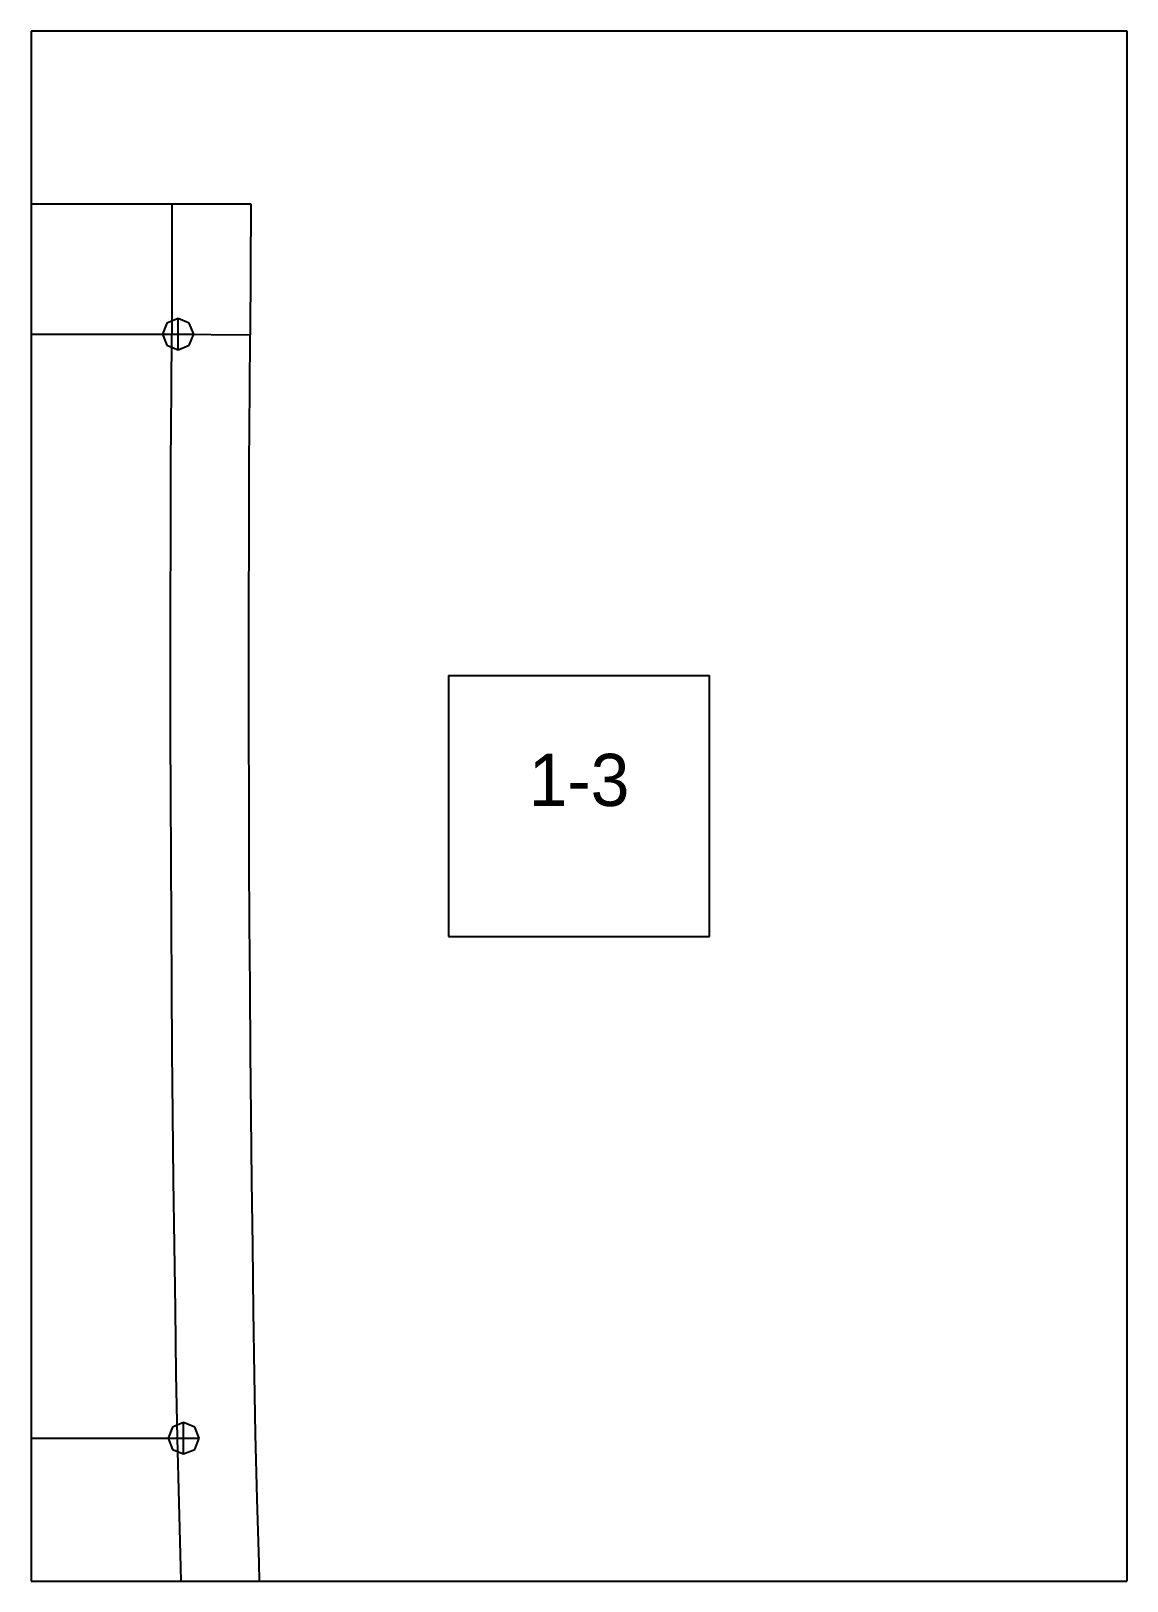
# Paper-space layout 'Plan 1-3' of a CAD drawing. Header units: metres, sheet in millimetres. Extents: x 0 to 210, y 0 to 297.
# The model-space entities are those that its viewports show. They can reach past a viewport. Long polylines and large blocks are cut down to what shows.
import ezdxf
from ezdxf.enums import TextEntityAlignment as Align

# ---------------------------------------------------------------- set-up
doc = ezdxf.new("R2010")
doc.units = ezdxf.units.M
for name, color, linetype in [('default', 7, 'Continuous'), ('TEXTLAYER', 7, 'Continuous'), ('VIEWPORTS', 7, 'Continuous')]:
    doc.layers.add(name, color=color, linetype=linetype)

msp = doc.modelspace()

# ---------------------------------------------------------------- linework, layer by layer
at = {"color": 9}
for p, q in [((210, 0), (420, 0)), ((420, 0), (420, -297)), ((420, 0), (630, 0)), ((420, 0), (420, -297)), ((630, 0), (630, -297)), ((630, 0), (840, 0)), ((630, 0), (630, -297)), ((500, -123.5), (550, -123.5)), ((500, -123.5), (500, -173.5)), ((550, -173.5), (550, -123.5)), ((500, -173.5), (550, -173.5)), ((210, -297), (420, -297)), ((210, -297), (420, -297)), ((420, -297), (630, -297)), ((420, -297), (420, -594)), ((420, -297), (630, -297)), ((420, -297), (420, -594)), ((630, -297), (840, -297)), ((630, -297), (630, -594)), ((630, -297), (840, -297)), ((630, -297), (630, -594))]:
    msp.add_line(p, q, dxfattribs=at)
at = {"layer": 'default', "color": 7, "linetype": 'Continuous'}
for p, q in [((66.11, -33.1), (462.14, -33.1)), ((446.97, -33.1), (446.97, -58.1)), ((462.14, -33.1), (461.97, -58.2)), ((446.05, -55.99), (445.17, -58.11)), ((448.17, -55.11), (446.05, -55.99)), ((450.29, -55.99), (448.17, -55.11)), ((448.17, -61.11), (448.17, -55.11)), ((451.17, -58.11), (450.29, -55.99)), ((81.27, -58.1), (446.97, -58.1)), ((445.17, -58.11), (446.05, -60.23)), ((445.17, -58.11), (451.17, -58.11)), ((446.9, -68.61), (446.97, -58.1)), ((446.97, -58.1), (461.97, -58.2)), ((450.29, -60.23), (451.17, -58.11)), ((461.9, -68.69), (461.97, -58.2)), ((446.05, -60.23), (448.17, -61.11)), ((448.17, -61.11), (450.29, -60.23)), ((446.82, -82.95), (446.9, -68.61)), ((461.82, -83.01), (461.9, -68.69)), ((446.77, -97), (446.82, -82.95)), ((461.77, -97.03), (461.82, -83.01)), ((446.75, -110.03), (446.77, -97)), ((461.75, -110.03), (461.77, -97.03)), ((446.74, -122.5), (446.75, -110.03)), ((461.74, -122.51), (461.75, -110.03)), ((446.75, -134.85), (446.74, -122.5)), ((461.75, -134.89), (461.74, -122.51)), ((446.78, -146.31), (446.75, -134.85)), ((461.78, -146.37), (461.75, -134.89)), ((446.83, -158.71), (446.78, -146.31)), ((461.83, -158.79), (461.78, -146.37)), ((446.89, -170.85), (446.83, -158.71)), ((461.89, -170.95), (461.83, -158.79)), ((446.98, -183.08), (446.89, -170.85)), ((461.98, -183.2), (461.89, -170.95)), ((447.08, -195.56), (446.98, -183.08)), ((462.08, -195.7), (461.98, -183.2)), ((447.2, -207.64), (447.08, -195.56)), ((462.2, -207.8), (462.08, -195.7)), ((447.33, -220.21), (447.2, -207.64)), ((462.33, -220.4), (462.2, -207.8)), ((447.49, -232.58), (447.33, -220.21)), ((462.49, -232.78), (462.33, -220.4)), ((447.66, -244.94), (447.49, -232.58)), ((462.65, -245.16), (462.49, -232.78)), ((447.84, -257.3), (447.66, -244.94)), ((462.83, -257.54), (462.65, -245.16)), ((448.05, -269.63), (447.84, -257.3)), ((463.03, -268.88), (462.83, -257.54)), ((449.25, -266.66), (447.13, -267.54)), ((451.37, -267.54), (449.25, -266.66)), ((449.25, -272.66), (449.25, -266.66)), ((80.19, -269.63), (448.05, -269.63)), ((447.13, -267.54), (446.25, -269.66)), ((446.25, -269.66), (447.13, -271.79)), ((446.25, -269.66), (452.25, -269.66)), ((448.38, -282.02), (448.05, -269.63)), ((452.25, -269.66), (451.37, -267.54)), ((451.37, -271.79), (452.25, -269.66)), ((463.36, -281.26), (463.03, -268.88)), ((447.13, -271.79), (449.25, -272.66)), ((449.25, -272.66), (451.37, -271.79)), ((448.72, -294.36), (448.38, -282.02)), ((463.7, -293.59), (463.36, -281.26)), ((464.07, -305.93), (463.7, -293.59)), ((449.09, -306.71), (448.72, -294.36))]:
    msp.add_line(p, q, dxfattribs=at)

# ---------------------------------------------------------------- texts
at = {"layer": 'TEXTLAYER', "color": 1}
msp.add_text('1-3', height=10, dxfattribs=at).set_placement((525, -148.5), align=Align.CENTER)

psp = doc.layouts.new('Plan 1-3')

# ---------------------------------------------------------------- viewports
at = {"layer": 'VIEWPORTS'}
psp.add_viewport(center=(105, 148.5), size=(210, 297), view_center_point=(525, -148.5), view_height=297, dxfattribs=at)

doc.saveas('drawing.dxf')
